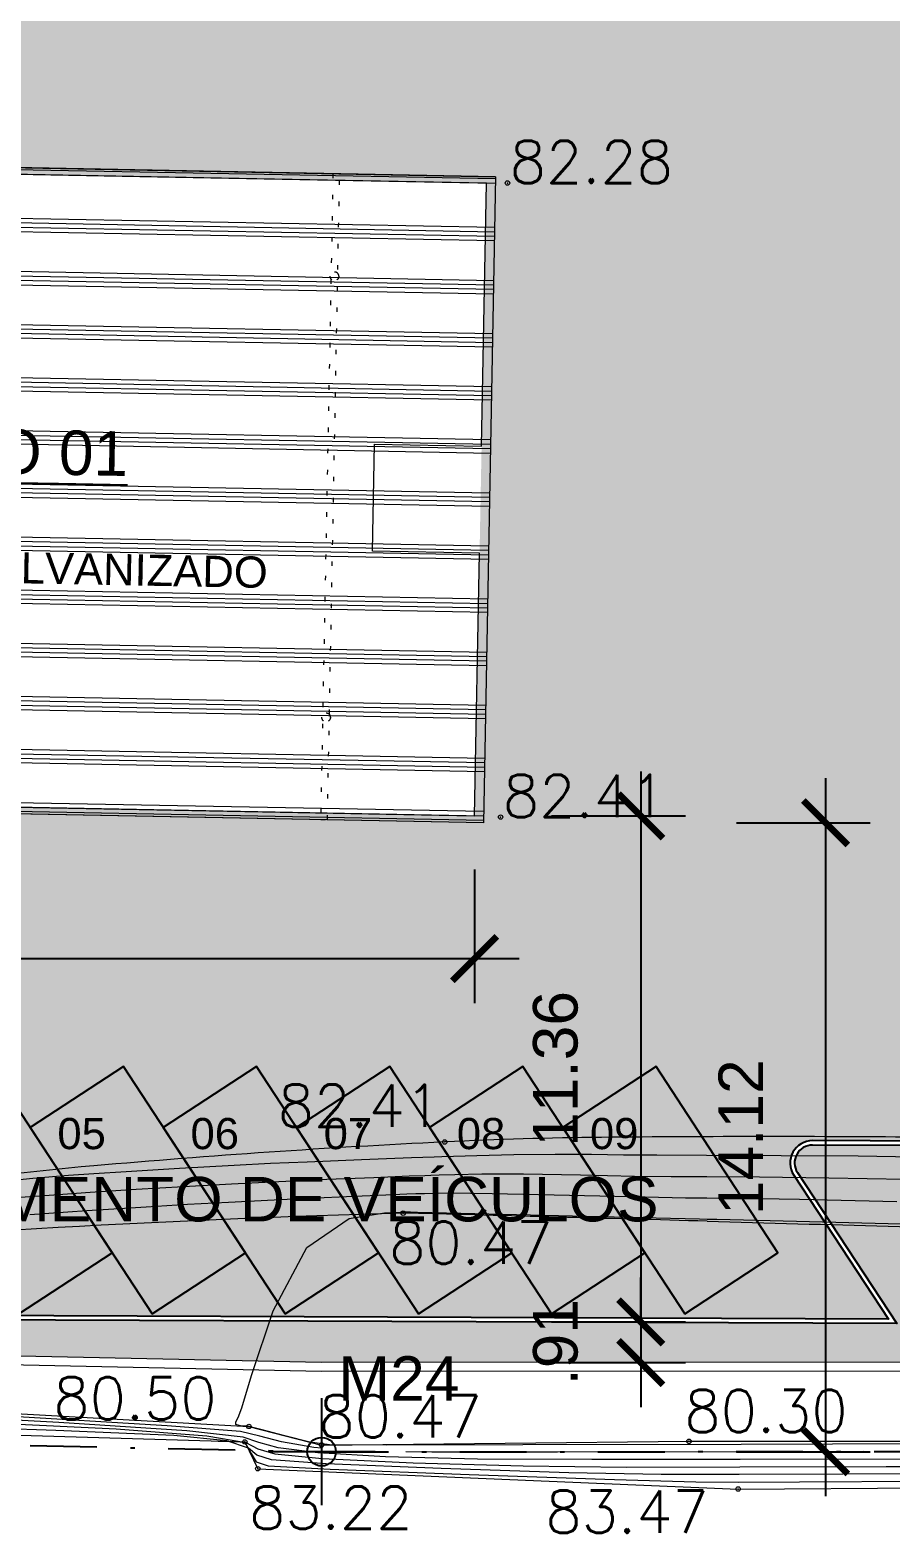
# Model space of a CAD drawing. Header units: inches. Extents: x 1286 to 7442, y -84 to 3420.
# Drawn here: x 1881.69 to 1901, y 40.71 to 74.44 of the extents above; entities that cross this region are included whole.
import ezdxf

# ---------------------------------------------------------------- set-up
doc = ezdxf.new("R2010")
doc.units = ezdxf.units.IN
doc.header["$LTSCALE"] = 3
doc.header["$MEASUREMENT"] = 0
for name, pattern in [('DASHDOT', [1, 0.5, -0.25, 0, -0.25]), ('DASHED', [0.75, 0.5, -0.25]), ('DOT', [0.25, 0, -0.25])]:
    doc.linetypes.add(name, pattern=pattern)
for name, color, linetype in [('ARQ_COTAS', 133, 'Continuous'), ('ARQ_HATCH', 8, 'Continuous'), ('ARQ_INDICAÇÃO', 133, 'Continuous'), ('ARQ_LIMITE', 6, 'DASHDOT'), ('ARQ_PONTO', 133, 'Continuous'), ('ARQ_RUA', 250, 'Continuous'), ('ARQ_TEXTO', 133, 'Continuous')]:
    doc.layers.add(name, color=color, linetype=linetype)
for name, color, linetype, lineweight in [('ARQ_PISO', 250, 'Continuous', 5), ('ARQ_PROJEÇÃO', 8, 'DASHED', 5), ('ARQ_TOPOGRAFIA', 8, 'Continuous', 5), ('ARQ_VISTA', 2, 'Continuous', 5)]:
    doc.layers.add(name, color=color, linetype=linetype, lineweight=lineweight)
doc.styles.add('1-500', font='arial.ttf', dxfattribs={"height": 1})
doc.styles.add('ROMAN', font='romans__.ttf', dxfattribs={"height": 0.75})
doc.dimstyles.new('1 - 500', dxfattribs={"dimscale": 2, "dimtxt": 1, "dimasz": 0.5, "dimexe": 0.5, "dimexo": 0.5, "dimgap": 0.7, "dimtad": 1, "dimzin": 4, "dimdsep": 46, "dimtxsty": '1-500', "dimblk": 'ARCHTICK', "dimcen": 0.1, "dimdle": 0.5, "dimclrd": 256, "dimclre": 256, "dimclrt": 256, "dimazin": 0, "dimtfac": 1, "dimtix": 1, "dimtofl": 0, "dimtmove": 2, "dimatfit": 3, "dimldrblk": 'OPEN90', "dimfxl": 1, "dimfxlon": 1, "dimtolj": 1, "dimtzin": 0, "dimlwd": -1, "dimlwe": -1, "dimarcsym": 0})

# ---------------------------------------------------------------- blocks, each defined once
blk = doc.blocks.new('_ArchTick')
at = {"color": 0, "linetype": 'ByBlock', "const_width": 0.15}
blk.add_lwpolyline([(-0.5, -0.5), (0.5, 0.5)], dxfattribs=at)
blk = doc.blocks.new('*D53')
at = {"layer": 'ARQ_COTAS', "transparency": 16777216}
for p, q in [((1895.387150754017, 57.80027659140784), (1895.387150754017, 44.44382500898286)), ((1893.387150754017, 56.80027659140784), (1896.387150754017, 56.80027659140784)), ((1893.387150754017, 45.44382500898286), (1896.387150754017, 45.44382500898286))]:
    blk.add_line(p, q, dxfattribs=at)
at = {"layer": 'Defpoints', "color": 0, "transparency": 16777216}
for p in [(1891.658537821257, 56.80027659140784), (1891.658537821257, 45.44382500898286), (1895.387150754017, 45.44382500898286)]:
    blk.add_point(p, dxfattribs=at)
at = {"layer": 'ARQ_COTAS', "transparency": 16777216}
for p, rotation in [((1895.387150754017, 56.80027659140784), 90), ((1895.387150754017, 45.44382500898286), 270)]:
    blk.add_blockref('_ArchTick', p, dxfattribs=dict(at, rotation=rotation))
at = {"layer": 'ARQ_COTAS', "transparency": 16777216, "insert": (1893.476236702175, 51.12205080019481), "char_height": 1, "attachment_point": 5, "rotation": 90, "style": '1-500'}
blk.add_mtext('\\A1;11.36', dxfattribs=at)
blk = doc.blocks.new('_Open90')
at = {"color": 0, "linetype": 'ByBlock', "lineweight": -2}
for p, q in [((-0.5, 0.5), (0, 0)), ((0, 0), (-1, 0)), ((0, 0), (-0.5, -0.5))]:
    blk.add_line(p, q, dxfattribs=at)
blk = doc.blocks.new('*D54')
at = {"layer": 'ARQ_COTAS', "transparency": 16777216}
for p, q in [((1895.387150754019, 45.44382500898286), (1895.387150754019, 46.44382500898286)), ((1893.387150754019, 45.44382500898286), (1896.387150754019, 45.44382500898286)), ((1893.387150754019, 44.5311652947438), (1896.387150754019, 44.5311652947438)), ((1895.387150754019, 44.5311652947438), (1895.387150754019, 43.5311652947438))]:
    blk.add_line(p, q, dxfattribs=at)
at = {"layer": 'Defpoints', "color": 0, "transparency": 16777216}
for p in [(1891.658537821257, 45.44382500898286), (1891.65869592432, 44.5311652947438), (1895.387150754019, 44.5311652947438)]:
    blk.add_point(p, dxfattribs=at)
at = {"layer": 'ARQ_COTAS', "transparency": 16777216}
for p, rotation in [((1895.387150754019, 45.44382500898286), 270), ((1895.387150754019, 44.5311652947438), 90)]:
    blk.add_blockref('_ArchTick', p, dxfattribs=dict(at, rotation=rotation))
at = {"layer": 'ARQ_COTAS', "transparency": 16777216, "insert": (1893.476577766297, 44.98749515186279), "char_height": 1, "attachment_point": 5, "rotation": 90, "style": '1-500'}
blk.add_mtext('\\A1;.91', dxfattribs=at)
blk = doc.blocks.new('*D58')
at = {"layer": 'ARQ_COTAS', "transparency": 16777216}
for p, q in [((1864.713386937372, 55.59874602170885), (1864.713386937372, 52.59874602170885)), ((1891.658537821256, 55.59874602170885), (1891.658537821256, 52.59874602170885)), ((1863.713386937372, 53.59874602170885), (1892.658537821256, 53.59874602170885))]:
    blk.add_line(p, q, dxfattribs=at)
at = {"layer": 'Defpoints', "color": 0, "transparency": 16777216}
for p in [(1864.713386937372, 57.31149459255134), (1891.658537821256, 56.80027659140782), (1891.658537821256, 53.59874602170885)]:
    blk.add_point(p, dxfattribs=at)
at = {"layer": 'ARQ_COTAS', "transparency": 16777216, "rotation": 180}
blk.add_blockref('_ArchTick', (1864.713386937372, 53.59874602170885), dxfattribs=at)
at = {"layer": 'ARQ_COTAS', "transparency": 16777216}
blk.add_blockref('_ArchTick', (1891.658537821256, 53.59874602170885), dxfattribs=at)
at = {"layer": 'ARQ_COTAS', "transparency": 16777216, "insert": (1878.185962379314, 55.50931900943054), "char_height": 1, "attachment_point": 5, "style": '1-500'}
blk.add_mtext('\\A1;26.95', dxfattribs=at)
blk = doc.blocks.new('*D84')
at = {"layer": 'ARQ_COTAS', "transparency": 16777216}
for p, q in [((1899.532705176783, 57.64650975531086), (1899.532705176783, 41.53119983846769)), ((1897.532705176783, 56.64650975531086), (1900.532705176783, 56.64650975531086)), ((1897.532705176783, 42.53119983846769), (1900.532705176783, 42.53119983846769))]:
    blk.add_line(p, q, dxfattribs=at)
at = {"layer": 'Defpoints', "color": 0, "transparency": 16777216}
for p in [(1891.855656466029, 56.64650975531086), (1891.858101707886, 42.53119983846769), (1899.532705176783, 42.53119983846769)]:
    blk.add_point(p, dxfattribs=at)
at = {"layer": 'ARQ_COTAS', "transparency": 16777216}
for p, rotation in [((1899.532705176783, 56.64650975531086), 90), ((1899.532705176783, 42.53119983846769), 270)]:
    blk.add_blockref('_ArchTick', p, dxfattribs=dict(at, rotation=rotation))
at = {"layer": 'ARQ_COTAS', "transparency": 16777216, "insert": (1897.630658792062, 49.58885479688873), "char_height": 1, "attachment_point": 5, "rotation": 90, "style": '1-500'}
blk.add_mtext('\\A1;14.12', dxfattribs=at)

msp = doc.modelspace()

# ---------------------------------------------------------------- hatches: boundary and pattern name
at = {"layer": 'ARQ_HATCH'}
h = msp.add_hatch(dxfattribs=at)
h.set_pattern_fill('HONEY', color=8, scale=2, angle=315)
h.set_pattern_definition([(315, (0, 0), (0.4182581518689039, -0.1120719340210068), [0.25, -0.5]), (75.00000000000006, (0, 0), (-0.1120719340210065, 0.4182581518689039), [0.25, -0.5]), (14.99999999999995, (0, 0), (0.3061862178478974, 0.3061862178478972), [-0.5, 0.25])])
edge = h.paths.add_edge_path()
edge.add_line((2027.264263873145, 74.93027181012508), (2031.410676407761, 91.98383655521494))
edge.add_arc((2033.256888400558, 91.53494761833191), 1.900000000000196, 110.58273320129791, 166.3342500322517, ccw=False)
edge.add_line((2032.588925276076, 93.31366211603343), (2037.86227917266, 95.29397202513368))
edge.add_line((2037.86227917266, 95.29397202513368), (2043.072160634863, 105.9206885720141))
edge.add_arc((2044.77816516696, 105.0842983900613), 1.900000000000084, 116.9290907431349, 153.8830154237829, ccw=False)
edge.add_line((2043.917679025893, 106.7782770206919), (2053.022069696935, 111.4030118630496))
edge.add_line((2053.022069696935, 111.4030118630496), (2056.359390164587, 118.1862080381203))
edge.add_line((2056.359390164587, 118.1862080381203), (2053.503901311252, 119.7546874097703))
edge.add_line((2053.503901311252, 119.7546874097703), (2054.319026549484, 121.2517000310854))
edge.add_line((2054.319026549484, 121.2517000310854), (2043.547395978262, 126.33061456353))
edge.add_line((2043.547395978262, 126.33061456353), (2037.444955897168, 128.0662651690322))
edge.add_arc((2037.964737353313, 129.8937845910488), 1.900000000000024, 180.4111184818863, 254.12323478683828, ccw=False)
edge.add_line((2036.064786264756, 129.8801515028979), (2035.938087219433, 147.5373386653158))
edge.add_line((2035.938087219433, 147.5373386653158), (2028.886049742801, 160.0683086363287))
edge.add_line((2028.886049742801, 160.0683086363287), (2019.551983432844, 156.9053925044673))
edge.add_line((2019.551983432844, 156.9053925044673), (2019.224547345852, 96.38867509817993))
edge.add_arc((2015.224605895302, 96.41031746797296), 3.999999999999855, 270.00000000175544, 359.68999437549314, ccw=False)
edge.add_line((2015.224605895424, 92.41031746797293), (1829.908059321895, 92.41031746228455))
edge.add_line((1829.908059321895, 92.41031746228455), (1821.139023796369, 51.94682778435836))
edge.add_line((1821.139023796369, 51.94682778435836), (1820.715427310113, 49.99220096145027))
edge.add_line((1820.715427310113, 49.99220096145027), (1819.882381543604, 46.14822762181966))
edge.add_line((1819.882381543604, 46.14822762181966), (1820.586895520249, 45.27151838692734))
edge.add_line((1820.586895520249, 45.27151838692734), (1825.661573923055, 45.25360175867486))
edge.add_line((1825.661573923055, 45.25360175867486), (1825.661079643, 45.11360263122397))
edge.add_line((1825.661079643, 45.11360263122397), (1837.917567904201, 45.07032994939748))
edge.add_line((1837.917567904201, 45.07032994939748), (1837.918238712847, 45.2603287652306))
edge.add_line((1837.918238712847, 45.2603287652306), (1843.088203466844, 45.24207571957579))
edge.add_line((1843.088203466844, 45.24207571957579), (1847.116079432678, 49.56277483984577))
edge.add_arc((1847.481808680162, 49.22183185702399), 0.5000000000000102, 89.76917005364379, 137.0088045831847, ccw=False)
edge.add_line((1847.483823046, 49.72182779933785), (1868.081214267397, 49.63884576341572))
edge.add_arc((1868.079199901558, 49.13884982110188), 0.5000000000000427, 33.18397013226132, 89.76917005364379, ccw=False)
edge.add_line((1868.497658638882, 49.4125143696976), (1870.97321147254, 45.62716212635685))
edge.add_line((1870.97321147254, 45.62716212635685), (1900.946390571415, 45.50640725026851))
edge.add_line((1900.946390571415, 45.50640725026851), (1898.819867647587, 48.7384985865132))
edge.add_arc((1899.23756746294, 49.01332009996092), 0.4999999999999962, 89.76917005364379, 213.3425265700413, ccw=False)
edge.add_line((1899.239581828779, 49.51331604227477), (1901.823614057921, 49.50290558529223))
edge.add_arc((1901.821599692082, 49.00290964297859), 0.4999999999998438, 34.945122172554875, 89.76917005364368, ccw=False)
edge.add_line((1902.23145021172, 49.28930543825498), (1904.885958721593, 45.49053565846148))
edge.add_line((1904.885958721593, 45.49053565846148), (1942.564058627547, 45.33873947193155))
edge.add_line((1942.564058627547, 45.33873947193155), (1940.437535703718, 48.57083080817624))
edge.add_arc((1940.855235519072, 48.84565232162396), 0.4999999999999962, 89.76917005364379, 213.3425265700413, ccw=False)
edge.add_line((1940.857249884911, 49.3456482639378), (1943.257650033538, 49.33597761733893))
edge.add_arc((1943.255635667699, 48.8359816750252), 0.4999999999999291, 34.94512216524589, 89.76917005364379, ccw=False)
edge.add_line((1943.665486187374, 49.12237747024937), (1946.319994696487, 45.32360769051108))
edge.add_line((1946.319994696487, 45.32360769051108), (1986.561594563938, 45.161483766667))
edge.add_line((1986.561594563938, 45.161483766667), (1983.054542666225, 48.30180528033523))
edge.add_arc((1983.388083589192, 48.67429749865212), 0.4999999999999505, 89.76917005364379, 228.1577621708837, ccw=False)
edge.add_line((1983.390097955031, 49.17429344096593), (1987.305575118959, 49.158518906066))
edge.add_arc((1987.30356075312, 48.65852296375247), 0.4999999999997231, 48.46062740960389, 89.76917005364368, ccw=False)
edge.add_line((1987.635128033179, 49.03277306568157), (1990.328791761928, 46.64631878996843))
edge.add_line((1990.328791761928, 46.64631878996843), (2013.483794201778, 46.55301459553719))
edge.add_line((2013.483794201778, 46.55301459553719), (2013.545179060348, 51.58180582048205))
edge.add_line((2013.545179060348, 51.58180582048205), (2012.450108901382, 52.7951534511168))
edge.add_arc((2013.860599214518, 54.06814876789851), 1.899999999999849, 164.556019916617, 222.0668745643654, ccw=False)
edge.add_line((2012.029205782365, 54.57411131262442), (2016.29813887952, 70.02603778015782))
edge.add_arc((2018.129532311673, 69.52007523543185), 1.900000000000261, 110.32742488438049, 164.556019916619, ccw=False)
edge.add_line((2017.469501692134, 71.30174848866083), (2027.264263873145, 74.93027181012508))
h.paths.add_polyline_path([(1891.92789943967, 70.99772158402979), (1891.815981584132, 65.09878317160232), (1891.770455676794, 62.69921500383526), (1891.658537821256, 56.80027659140782), (1864.713386937372, 57.31149459255134), (1864.982748555785, 71.50893958517332)], flags=16)
at = {"layer": 'ARQ_HATCH', "transparency": 33554534}
h = msp.add_hatch(color=124, dxfattribs=at)
h.dxf.hatch_style = 1
h.paths.add_polyline_path([(1868.08081139423, 49.53884657495291), (1847.483420172832, 49.62182861087508, 0.2090913768018032), (1847.189225282175, 49.49458624328143), (1843.224468133435, 45.24159462438485), (1856.89280388899, 45.19333728251831), (1888.226184636285, 44.53057066945212), (2013.471578799441, 44.55226734363185), (2013.471578799441, 45.55230025796133), (2013.482573583643, 46.45301870221703), (1990.29069348999, 46.54647149692543), (1987.568814577167, 48.95792304529568, 0.1822200902164816), (1987.305172245791, 49.05851971760322), (1983.389695081863, 49.07429425250316, 0.6897803296616837), (1983.121250850819, 48.37630372399862), (1986.824362486987, 45.06042432507651), (1946.26773054037, 45.22381743893738), (1943.583516083439, 49.06509831120456, 0.2438848900125911), (1943.25724716037, 49.23597842887623), (1940.856847011743, 49.24564907547504, 0.5983297696780409), (1940.521075666789, 48.62579511086578), (1942.750049376945, 45.23798934748289), (1904.833694565485, 45.39074540688775), (1902.149480107793, 49.2320262791997, 0.2438848899787887), (1901.823211184753, 49.40290639682949), (1899.239178955612, 49.413316853812, 0.5983297696780524), (1898.903407610658, 48.79346288920274), (1901.132381320813, 45.40565712581985), (1870.918981242699, 45.52737979563093), (1868.413966891417, 49.35778145997844, 0.2520418845855966)])

# ---------------------------------------------------------------- linework, layer by layer
at = {"layer": 'ARQ_INDICAÇÃO'}
for points in [[(1881.43731384858, 45.62613454168812), (1883.529607535195, 46.99445728466622), (1880.792962049239, 51.17904465789632), (1878.700668362623, 49.81072191491823)], [(1884.424466197212, 45.62613454168812), (1886.516759883827, 46.99445728466622), (1883.780114397871, 51.17904465789632), (1881.687820711255, 49.81072191491823)], [(1887.411618545844, 45.62613454168812), (1889.503912232459, 46.99445728466622), (1886.767266746503, 51.17904465789632), (1884.674973059887, 49.81072191491823)], [(1890.398770894476, 45.62613454168812), (1892.491064581091, 46.99445728466622), (1889.754419095135, 51.17904465789632), (1887.662125408519, 49.81072191491823)], [(1893.385923243108, 45.62613454168812), (1895.478216929723, 46.99445728466622), (1892.741571443767, 51.17904465789632), (1890.649277757151, 49.81072191491823)], [(1896.37307559174, 45.62613454168812), (1898.465369278355, 46.99445728466622), (1895.728723792399, 51.17904465789632), (1893.636430105783, 49.81072191491823)]]:
    msp.add_lwpolyline(points, close=True, dxfattribs=at)
at = {"layer": 'ARQ_LIMITE'}
msp.add_lwpolyline([(2056.768954649237, 121.3596924900808), (2043.891094071925, 127.382089434544), (2037.172015684238, 129.104434743876), (2037.06754120901, 147.9771660718866), (2018.122519126209, 181.6411254036971), (2010.089927579847, 199.6688570178844), (2002.34067173921, 209.8162104379185), (1990.860758651299, 216.9020706679471), (1967.983358651304, 225.2690706684978), (1944.921458651301, 233.5713706690616), (1920.735258651275, 240.1220706686177), (1908.659158651299, 241.552670669163), (1862.414958651283, 243.0698706678845), (1819.12765865085, 43.32667067123428), (1856.89280388899, 43.1933372825183), (1888.226184636285, 42.53057066945211), (2013.661578799441, 42.55230025796072), (2013.771958651301, 51.7820706687667), (2018.174458651298, 69.44527066906767), (2029.091858651274, 73.43887066876368), (2033.344658651291, 91.35427066905277), (2039.201958651294, 93.5538706689872), (2044.830058651296, 104.9203706685253), (2054.540958651272, 109.975170668567)], dxfattribs=at)
at = {"layer": 'ARQ_PISO'}
msp.add_lwpolyline([(1889.416413416365, 65.14430907893978), (1891.815981584132, 65.09878317160232), (1891.92789943967, 70.99772158402979), (1864.982748555785, 71.50893958517332), (1864.713386937372, 57.31149459255134), (1891.658537821256, 56.80027659140782), (1891.770455676794, 62.69921500383526), (1889.370887509027, 62.74474091117272)], close=True, dxfattribs=at)
at = {"layer": 'ARQ_PONTO'}
for points in [[(1888.226184636244, 43.7305706694521), (1888.226184636244, 41.33057066945212)], [(1889.426184636244, 42.53057066945211), (1887.026184636244, 42.53057066945211)]]:
    msp.add_lwpolyline(points, dxfattribs=at)
msp.add_circle((1888.226184636244, 42.53057066945211), 0.32, dxfattribs=at)
at = {"layer": 'ARQ_PROJEÇÃO', "color": 4, "linetype": 'DOT', "ltscale": 0.5}
msp.add_lwpolyline([(1888.206313210882, 56.71574707271986), (1888.356286221368, 56.71290170351131), (1888.631338578198, 71.21029271710415), (1888.481365567713, 71.21313808631271)], close=True, dxfattribs=at)
for points in [[(1888.412741071433, 68.91402615373732, -1), (1888.612705085414, 68.91023232812586, -1)], [(1888.424910717647, 59.01201363608664, -1), (1888.224946703666, 59.0158074616981, -1)]]:
    msp.add_lwpolyline(points, format="xyb", close=True, dxfattribs=at)
for centre in [(1888.512723078424, 68.91212924093156), (1888.324928710656, 59.01391054889234)]:
    msp.add_circle(centre, 0.1, dxfattribs=at)
at = {"layer": 'ARQ_RUA'}
for points in [[(1986.561594563938, 45.161483766667), (1946.319994696487, 45.32360769051107), (1943.665486187374, 49.12237747024936, 0.2438848900125853), (1943.257650033538, 49.33597761733893), (1940.857249884911, 49.3456482639378, 0.5983297696780581), (1940.437535703718, 48.57083080817626), (1942.564058627547, 45.33873947193155), (1904.885958721593, 45.49053565846148), (1902.23145021172, 49.28930543825494, 0.2438848899787941), (1901.823614057921, 49.50290558529223), (1899.239581828779, 49.51331604227476, 0.598329769678059), (1898.819867647587, 48.73849858651322), (1900.946390571415, 45.5064072502685), (1870.97321147254, 45.62716212635685), (1868.497658638882, 49.41251436969748, 0.2520418845856005), (1868.081214267398, 49.63884576341572), (1847.483823046, 49.72182779933785, 0.2090913768018261), (1847.116079432678, 49.56277483984576), (1843.088203466844, 45.24207571957573)], [(1986.824362486987, 45.06042432507651), (1946.26773054037, 45.22381743893738), (1943.583516083439, 49.06509831120452, 0.2438848900126033), (1943.25724716037, 49.23597842887623), (1940.856847011743, 49.24564907547504, 0.5983297696780431), (1940.521075666789, 48.62579511086578), (1942.750049376945, 45.23798934748289), (1904.833694565485, 45.39074540688775), (1902.149480107793, 49.23202627919964, 0.2438848899787993), (1901.823211184753, 49.40290639682949), (1899.239178955612, 49.413316853812, 0.5983297696780431), (1898.903407610658, 48.79346288920274), (1901.132381320813, 45.40565712581985), (1870.918981242699, 45.52737979563093), (1868.413966891417, 49.35778145997836, 0.2520418845856026), (1868.08081139423, 49.53884657495291), (1847.483420172833, 49.62182861087508, 0.2090913768018806), (1847.189225282175, 49.49458624328143), (1843.224468133435, 45.24159462438492)]]:
    msp.add_lwpolyline(points, format="xyb", dxfattribs=at)
at = {"layer": 'ARQ_TOPOGRAFIA', "ltscale": 0.4000000059604645}
for p, q in [((1892.395858651278, 71.00377066841202), (1892.395858651278, 71.00377066841202)), ((1892.242458651297, 56.77427066897825), (1892.242458651297, 56.77427066897825)), ((1890.989058651281, 49.48237066937462), (1890.989058651281, 49.48237066937462)), ((1886.265134382691, 48.95367804949955), (1885.040388191923, 48.8840312346615)), ((1887.082700689341, 48.99687986297385), (1886.265134382691, 48.95367804949955)), ((1887.903099370818, 49.03216389974431), (1887.082700689341, 48.99687986297385)), ((1889.123174964614, 49.07986407762245), (1887.903099370818, 49.03216389974431)), ((1890.245513208258, 49.1227167866923), (1889.123174964614, 49.07986407762245)), ((1890.750479435595, 49.14169586112575), (1890.245513208258, 49.1227167866923)), ((1890.923816166109, 49.14832240750865), (1890.750479435595, 49.14169586112575)), ((1891.18870365604, 49.15837664192394), (1890.923816166109, 49.14832240750865)), ((1891.712695922954, 49.17412800563351), (1891.18870365604, 49.15837664192394)), ((1892.538243520383, 49.19257337262706), (1891.712695922954, 49.17412800563351)), ((1893.463009384915, 49.20313015987949), (1892.538243520383, 49.19257337262706)), ((1894.279051593174, 49.19796478411035), (1893.463009384915, 49.20313015987949)), ((1895.000796399621, 49.18781912362055), (1894.279051593174, 49.19796478411035)), ((1895.750559887896, 49.18405436945931), (1895.000796399621, 49.18781912362055)), ((1896.859849280871, 49.18193349649982), (1895.750559887896, 49.18405436945931)), ((1898.534394248785, 49.1742903817244), (1896.859849280871, 49.18193349649982)), ((1900.267623111537, 49.16034073045329), (1898.534394248785, 49.1742903817244)), ((1901.52033944229, 49.14177903009431), (1900.267623111537, 49.16034073045329)), ((1881.745773316932, 48.65957277862207), (1880.762305149972, 48.56594261748568)), ((1882.548058361386, 48.72749530186729), (1881.745773316932, 48.65957277862207)), ((1883.114511203999, 48.76970686053709), (1882.548058361386, 48.72749530186729)), ((1883.840037771926, 48.81423647736982), (1883.114511203999, 48.76970686053709)), ((1885.040388191923, 48.8840312346615), (1883.840037771926, 48.81423647736982)), ((1886.201830317139, 48.54298115556912), (1887.269006853097, 48.59675625560657)), ((1887.269006853097, 48.59675625560657), (1888.3440603995, 48.64554235746936)), ((1888.3440603995, 48.64554235746936), (1889.395853885642, 48.68864696321861)), ((1889.395853885642, 48.68864696321861), (1890.191086429684, 48.71909486165122)), ((1890.191086429684, 48.71909486165122), (1890.546058768832, 48.73191145283953)), ((1890.546058768832, 48.73191145283953), (1890.677641927894, 48.7364072728701)), ((1890.677641927894, 48.7364072728701), (1890.862577530137, 48.74319472199158)), ((1890.862577530137, 48.74319472199158), (1891.21651930454, 48.75380847079531)), ((1891.21651930454, 48.75380847079531), (1891.817994969566, 48.76511164603607)), ((1891.817994969566, 48.76511164603607), (1892.758116095811, 48.76435890456514)), ((1892.758116095811, 48.76435890456514), (1894.032795699739, 48.74290250090734)), ((1894.032795699739, 48.74290250090734), (1895.244568729122, 48.71809352969603)), ((1895.244568729122, 48.71809352969603), (1896.068781147846, 48.70769768988566)), ((1896.068781147846, 48.70769768988566), (1896.865401052597, 48.70514021476583)), ((1896.865401052597, 48.70514021476583), (1898.054094226962, 48.69862665457503)), ((1898.054094226962, 48.69862665457503), (1899.608695069492, 48.67982428742425)), ((1899.608695069492, 48.67982428742425), (1901.327104989778, 48.64587095415072)), ((1881.357315202786, 48.23269244691209), (1882.115858123248, 48.29214767215625)), ((1882.115858123248, 48.29214767215625), (1883.035651303351, 48.35540506092683)), ((1883.035651303351, 48.35540506092683), (1884.064281028772, 48.42053016124145)), ((1884.064281028772, 48.42053016124145), (1885.129475444603, 48.48378624243514)), ((1885.129475444603, 48.48378624243514), (1886.201830317139, 48.54298115556912)), ((1887.455313016853, 48.19663264637665), (1888.785021428153, 48.25892081146912)), ((1888.785021428153, 48.25892081146912), (1889.668532806671, 48.29742984881477)), ((1889.668532806671, 48.29742984881477), (1890.136659651169, 48.31547293847279)), ((1890.136659651169, 48.31547293847279), (1890.341638102098, 48.32212704082803)), ((1890.341638102098, 48.32212704082803), (1890.431467689737, 48.32449213636891)), ((1890.431467689737, 48.32449213636891), (1890.536451404263, 48.32801280019657)), ((1890.536451404263, 48.32801280019657), (1890.720342686156, 48.33348893595711)), ((1890.720342686156, 48.33348893595711), (1891.097746418749, 48.33764991758243)), ((1891.097746418749, 48.33764991758243), (1892.053222806706, 48.32558764925079)), ((1892.053222806706, 48.32558764925079), (1893.786539806246, 48.28784021770434)), ((1893.786539806246, 48.28784021770434), (1895.488341058594, 48.24836793763415)), ((1895.488341058594, 48.24836793763415), (1896.387002407824, 48.231341010312)), ((1881.683657885111, 47.85680004058258), (1882.956791402674, 47.94110326131658)), ((1882.956791402674, 47.94110326131658), (1884.288524285588, 48.02682384138779)), ((1884.288524285588, 48.02682384138779), (1885.218562697282, 48.08354124834613)), ((1885.218562697282, 48.08354124834613), (1886.138526251587, 48.13228426163868)), ((1886.138526251587, 48.13228426163868), (1887.455313016853, 48.19663264637665)), ((1889.635494916631, 47.89191815292315), (1889.99240078517, 47.90866509487704)), ((1889.99240078517, 47.90866509487704), (1890.082232872595, 47.91185101343171)), ((1890.082232872595, 47.91185101343171), (1890.137217435364, 47.91234263067917)), ((1890.137217435364, 47.91234263067917), (1890.185293451552, 47.91257700359301)), ((1890.185293451552, 47.91257700359301), (1890.210325278389, 47.91283087840156)), ((1890.210325278389, 47.91283087840156), (1890.224166067772, 47.91316940111891)), ((1890.224166067772, 47.91316940111891), (1890.377497867961, 47.91018819285409)), ((1890.377497867961, 47.91018819285409), (1891.34832951763, 47.88681639766173)), ((1896.387002407824, 48.231341010312), (1896.870952824294, 48.22834693303184)), ((1896.870952824294, 48.22834693303184), (1897.573794205109, 48.22296292556302)), ((1897.573794205109, 48.22296292556302), (1898.949767027505, 48.1993078443952)), ((1898.949767027505, 48.1993078443952), (1901.133870537295, 48.14996288193242)), ((1887.898026882165, 47.11739727517442), (1888.84206185969, 47.7675801295586)), ((1888.84206185969, 47.7675801295586), (1889.635494916631, 47.89191815292315)), ((1890.056458651281, 47.8857706695594), (1890.056458651281, 47.8857706695594)), ((1891.34832951763, 47.88681639766173), (1893.540283912811, 47.83277793450133)), ((1893.540283912811, 47.83277793450133), (1895.732113388123, 47.77864234557227)), ((1895.732113388123, 47.77864234557227), (1896.705223667774, 47.75498433260099)), ((1896.705223667774, 47.75498433260099), (1896.876504595963, 47.75155365129785)), ((1896.876504595963, 47.75155365129785), (1897.093494183257, 47.747299196551)), ((1897.093494183257, 47.747299196551), (1898.290838985431, 47.71879139950351)), ((1898.290838985431, 47.71879139950351), (1900.940636084782, 47.65405480598883)), ((1900.940636084782, 47.65405480598883), (1903.577676124103, 47.58930891414956)), ((1887.140286909755, 45.69165631791429), (1887.898026882165, 47.11739727517442)), ((1886.65424682423, 44.23902959039287), (1887.140286909755, 45.69165631791429)), ((1886.433178281575, 43.51410700416044), (1886.65424682423, 44.23902959039287)), ((1886.353312077979, 43.29676315409915), (1886.433178281575, 43.51410700416044)), ((1882.333720284241, 43.1902051385291), (1878.78974029834, 43.37325506692604)), ((1880.527742615715, 43.19069874321894), (1883.620565842419, 43.04333238152639)), ((1884.7588452612, 43.11374571209625), (1881.046874726093, 43.33707789553181)), ((1885.206177788572, 43.00119055284039), (1882.333720284241, 43.1902051385291)), ((1886.299007642625, 43.19950001535789), (1886.353312077979, 43.29676315409915)), ((1886.304179796269, 43.1400443766065), (1886.299007642625, 43.19950001535789)), ((1882.265744933062, 43.00814242323712), (1877.929656650627, 43.14807015506403)), ((1884.907411400538, 42.89645962266103), (1882.265744933062, 43.00814242323712)), ((1883.620565842419, 43.04333238152639), (1885.653510315973, 42.88863539358453)), ((1886.404066466861, 42.98096670245604), (1884.7588452612, 43.11374571209625)), ((1886.100842843345, 42.77608023246602), (1884.907411400538, 42.89645962266103)), ((1886.463966479048, 42.85760013421849), (1885.206177788572, 43.00119055284039)), ((1885.653510315973, 42.88863539358453), (1886.523866491265, 42.73423356225566)), ((1886.409464983666, 43.11119870504216), (1886.304179796269, 43.1400443766065)), ((1886.842969982874, 42.88256176037566), (1886.404066466861, 42.98096670245604)), ((1886.532830754488, 43.10084338521437), (1886.409464983666, 43.11119870504216)), ((1886.82090443523, 42.73873779585437), (1886.463966479048, 42.85760013421849)), ((1886.621831207205, 43.0886510874875), (1886.532830754488, 43.10084338521437)), ((1886.595958651294, 43.09817066823916), (1886.595958651294, 43.09817066823916)), ((1886.865035530489, 43.02638572675959), (1886.621831207205, 43.0886510874875)), ((1887.330097463349, 42.75082303618864), (1886.842969982874, 42.88256176037566)), ((1887.405114437501, 42.88550802541749), (1886.865035530489, 43.02638572675959)), ((1887.96012964896, 42.74417469126956), (1887.405114437501, 42.88550802541749)), ((1885.904938651267, 42.76905066927747), (1886.201391123079, 42.76022824866549)), ((1886.583766503481, 42.61086699215547), (1886.100842843345, 42.77608023246602)), ((1886.201391123079, 42.76022824866549), (1886.399749230786, 42.75430579332487)), ((1886.399749230786, 42.75430579332487), (1886.493757206237, 42.74067682808117)), ((1886.493757206237, 42.74067682808117), (1886.548175370717, 42.66352507321016)), ((1886.503058651277, 42.75067066809014), (1886.503058651277, 42.75067066809014)), ((1886.523866491265, 42.73423356225566), (1886.798838887586, 42.59491382947044)), ((1886.548175370717, 42.66352507321016), (1886.643666515698, 42.48750042205528)), ((1886.776773339941, 42.4510898630865), (1886.583766503481, 42.61086699215547)), ((1886.798838887586, 42.59491382947044), (1887.180063515018, 42.4814530595936)), ((1887.255080489169, 42.6161380469598), (1886.82090443523, 42.73873779585437)), ((1888.144702071488, 42.50234267709629), (1887.255080489169, 42.6161380469598)), ((1888.052415860224, 42.62325868418292), (1887.330097463349, 42.75082303618864)), ((1888.406335951051, 42.68166068976597), (1887.96012964896, 42.74417469126956)), ((1888.226170850878, 42.61014771310465), (1888.052415860224, 42.62325868418292)), ((1889.658209617821, 42.4169832303919), (1888.144702071488, 42.50234267709629)), ((1888.22615865128, 42.68057066796199), (1888.22615865128, 42.68057066796199)), ((1889.677369384492, 42.67501803336517), (1888.406335951051, 42.68166068976597)), ((1892.740511812055, 42.68327135069148), (1889.677369384492, 42.67501803336517)), ((1890.701113185572, 42.52103051764743), (1890.11902175895, 42.53089857136683)), ((1893.516173635075, 42.51787318697051), (1890.701113185572, 42.52103051764743)), ((1897.640247131047, 42.69555870478825), (1892.740511812055, 42.68327135069148)), ((1897.628759853473, 42.5266591053255), (1893.516173635075, 42.51787318697051)), ((1896.468558651297, 42.76427066920177), (1896.468558651297, 42.76427066920177)), ((1900.376731739136, 42.53267554787771), (1897.628759853473, 42.5266591053255)), ((1903.798316795659, 42.70861778629796), (1897.640247131047, 42.69555870478825)), ((1886.643666515698, 42.48750042205528), (1886.754707792297, 42.30726589856521)), ((1886.754707792297, 42.30726589856521), (1887.030029566686, 42.21208308299855)), ((1887.105046540866, 42.34676807036475), (1886.776773339941, 42.4510898630865)), ((1887.030029566686, 42.21208308299855), (1888.421560705192, 42.13959465956167)), ((1888.329274493957, 42.26051066478566), (1887.105046540866, 42.34676807036475)), ((1887.180063515018, 42.4814530595936), (1888.236988282693, 42.38142667000965)), ((1888.236988282693, 42.38142667000965), (1890.284146451206, 42.28464449977354)), ((1890.910083284591, 42.15230576915518), (1888.329274493957, 42.26051066478566)), ((1891.724856986682, 42.36704300192968), (1889.658209617821, 42.4169832303919)), ((1890.284146451206, 42.28464449977354), (1892.748600787763, 42.21305548621194)), ((1894.291835458036, 42.35247502324955), (1891.724856986682, 42.36704300192968)), ((1892.748600787763, 42.21305548621194), (1895.067497281027, 42.18707685952858)), ((1897.61727257587, 42.35775950213746), (1894.291835458036, 42.35247502324955)), ((1895.067497281027, 42.18707685952858), (1897.605785298267, 42.18885990081207)), ((1897.605785298267, 42.18885990081207), (1900.889252029639, 42.19689570775108)), ((1901.858940285008, 42.36746973207072), (1897.61727257587, 42.35775950213746)), ((1900.889252029639, 42.19689570775108), (1905.159232578113, 42.21330061217622)), ((1886.794658651273, 42.14867066813485), (1886.794658651273, 42.14867066813485)), ((1888.421560705192, 42.13959465956167), (1891.536020117976, 42.01996704039947)), ((1893.772344588873, 42.05906797049419), (1890.910083284591, 42.15230576915518)), ((1891.536020117976, 42.01996704039947), (1894.796088389983, 41.90508045477645)), ((1895.843159104046, 42.02167869767026), (1893.772344588873, 42.05906797049419)), ((1894.796088389983, 41.90508045477645), (1896.618820927037, 41.8562805339493)), ((1897.594298020693, 42.01996029948668), (1895.843159104046, 42.02167869767026)), ((1896.618820927037, 41.8562805339493), (1897.58281074309, 41.85106069629864)), ((1897.58281074309, 41.85106069629864), (1898.949875518989, 41.85574765352384)), ((1899.9195637743, 42.02632168156878), (1897.594298020693, 42.01996029948668)), ((1898.949875518989, 41.85574765352384), (1902.553193994117, 41.87585348298625)), ((1903.856213286101, 42.04457704944388), (1899.9195637743, 42.02632168156878)), ((1897.571658651275, 41.69327066873984), (1897.571658651275, 41.69327066873984))]:
    msp.add_line(p, q, dxfattribs=at)
at = {"layer": 'ARQ_TOPOGRAFIA', "linetype": 'Continuous', "ltscale": 0.4000000059604645}
for p, q in [((1873.613058651292, 43.81147066911534, 80.633), (1886.595958651294, 43.09817066823916, 80.496)), ((1871.550158651273, 43.20267066953556, 82.976), (1886.503058651277, 42.75067066809014, 83.001)), ((1886.595958651294, 43.09817066823916, 80.496), (1888.22615865128, 42.68057066796199, 80.467)), ((1886.503058651277, 42.75067066809014, 83.001), (1886.794658651273, 42.14867066813485, 83.219)), ((1888.22615865128, 42.68057066796199, 80.467), (1896.468558651297, 42.76427066920177, 80.296)), ((1896.468558651297, 42.76427066920177, 80.296), (1912.063258651284, 42.77607066964583, 80.347)), ((1886.794658651273, 42.14867066813485, 83.219), (1897.571658651275, 41.69327066873984, 83.468)), ((1897.571658651275, 41.69327066873984, 83.468), (1920.286258651282, 41.8255706693776, 83.524))]:
    msp.add_line(p, q, dxfattribs=at)
at = {"layer": 'ARQ_TOPOGRAFIA', "ltscale": 0.4000000059604645}
for centre in [(1892.395858651278, 71.00377066841202), (1892.242458651297, 56.77427066897825), (1890.989058651281, 49.48237066937462), (1890.056458651281, 47.8857706695594), (1886.595958651294, 43.09817066823916), (1886.503058651277, 42.75067066809014), (1888.22615865128, 42.68057066796199), (1896.468558651297, 42.76427066920177), (1886.794658651273, 42.14867066813485), (1897.571658651275, 41.69327066873984)]:
    msp.add_circle(centre, 0.05000000000000001, dxfattribs=at)
at = {"layer": 'ARQ_TOPOGRAFIA', "linetype": 'Continuous', "ltscale": 0.4000000059604645}
for centre, radius, start, end in [((1895.385446916193, -40.95281190048234), 90.54198184388952, 90.55550535629568, 92.78316837629171), ((1898.262336958761, -337.6709140860319), 387.2740304347205, 89.47843431739054, 90.55550535016923), ((1900.842038861688, -153.1967406072626), 202.9184648249493, 92.78316836950941, 95.01083138542923), ((1889.07897598703, -19.03643065299087), 68.24345446586513, 95.01083139017963, 98.85262281471914), ((1898.036479949088, -234.4160641867819), 282.4146007259016, 91.6191882582959, 94.76349805456236), ((1890.12614034611, 45.42070544701205), 2.466049896090228, 88.4748782413349, 91.61918803861252), ((1729.853102456778, -5974.296091352945), 6024.316077948085, 88.41126956388776, 88.47487846705532), ((2099.783619415294, 7363.413213068887), 7318.522378566252, 268.4112695468802, 268.4748784500516)]:
    msp.add_arc(centre, radius, start, end, dxfattribs=at)
at = {"layer": 'ARQ_TOPOGRAFIA', "ltscale": 0.4000000059604645}
for p in [(1892.395858651278, 71.00377066841202), (1892.242458651297, 56.77427066897825), (1890.989058651281, 49.48237066937462), (1890.056458651281, 47.8857706695594), (1886.595958651294, 43.09817066823916), (1886.503058651277, 42.75067066809014), (1888.22615865128, 42.68057066796199), (1896.468558651297, 42.76427066920177), (1886.794658651273, 42.14867066813485), (1897.571658651275, 41.69327066873984)]:
    msp.add_point(p, dxfattribs=at)
at = {"layer": 'ARQ_VISTA', "color": 8}
for p, q in [((1892.12786345365, 70.99392775841858), (1864.782784541804, 71.51273341078502)), ((1892.10905240166, 70.00243952243), (1864.763973489814, 70.52124517479643)), ((1892.103361663243, 69.70249350145986), (1864.758282751397, 70.2212991538263)), ((1892.086447524058, 68.8109872724624), (1864.741368612213, 69.32979292482878)), ((1892.080756785641, 68.5110412514922), (1864.735677873796, 69.02984690385864)), ((1892.063842646457, 67.61953502249474), (1864.718763734611, 68.13834067486118)), ((1892.058151908039, 67.3195890015246), (1864.713072996194, 67.83839465389099)), ((1892.041237768855, 66.42808277252709), (1864.69615885701, 66.94688842489353)), ((1892.035547030438, 66.12813675155695), (1864.690468118592, 66.64694240392339)), ((1892.012942152836, 64.93668450158935), (1864.667863240991, 65.4554901539558)), ((1892.018632891253, 65.2366305225595), (1864.673553979408, 65.75543617492593)), ((1891.996028013652, 64.04517827259235), (1864.650949101806, 64.56398392495873)), ((1891.990337275235, 63.74523225162216), (1864.645258363389, 64.2640379039886)), ((1891.967732397633, 62.5537800016541), (1864.622653485788, 63.07258565402049)), ((1891.97342313605, 62.85372602262424), (1864.628344224205, 63.37253167499068)), ((1891.950818258449, 61.66227377265659), (1864.605739346603, 62.18107942502303)), ((1891.945127520032, 61.36232775168645), (1864.600048608186, 61.88113340405289)), ((1891.928213380847, 60.47082152268899), (1864.583134469002, 60.98962717505543)), ((1891.92252264243, 60.17087550171885), (1864.577443730584, 60.68968115408524)), ((1891.905608503246, 59.2793692727214), (1864.5605295914, 59.79817492508778)), ((1891.899917764828, 58.9794232517512), (1864.554838852983, 59.49822890411764)), ((1891.883003625644, 58.08791702275374), (1864.537924713798, 58.60672267512018)), ((1891.877312887227, 57.7879710017836), (1864.532233975381, 58.30677665414999)), ((1891.860398748042, 56.89646477278609), (1864.515319836197, 57.41527042515253))]:
    msp.add_line(p, q, dxfattribs=at)
at = {"layer": 'ARQ_VISTA'}
for p, q in [((1892.129760366456, 71.09390976540834), (1864.78468145461, 71.61271541777478)), ((1892.130708822859, 71.14390076890368), (1864.785629911013, 71.66270642127006)), ((1892.105258576049, 69.80247550845002), (1864.760179664203, 70.32128116081645)), ((1892.107155488854, 69.90245751543978), (1864.762076577009, 70.42126316780622)), ((1892.084550611253, 68.71100526547218), (1864.739471699407, 69.22981091783856)), ((1892.082653698447, 68.61102325848242), (1864.737574786601, 69.12982891084886)), ((1892.060048820845, 67.41957100851482), (1864.714969909, 67.9383766608812)), ((1892.061945733651, 67.51955301550453), (1864.716866821805, 68.03835866787097)), ((1892.039340856049, 66.32810076553693), (1864.694261944204, 66.84690641790337)), ((1892.037443943244, 66.22811875854717), (1864.692365031398, 66.7469244109136)), ((1892.014839065642, 65.03666650857951), (1864.669760153796, 65.55547216094595)), ((1892.016735978448, 65.13664851556928), (1864.671657066602, 65.65545416793572)), ((1891.994131100846, 63.94519626560214), (1864.649052189001, 64.46400191796852)), ((1891.992234188041, 63.84521425861237), (1864.647155276195, 64.36401991097881)), ((1891.969629310439, 62.65376200864426), (1864.624550398593, 63.1725676610107)), ((1891.971526223245, 62.75374401563403), (1864.626447311399, 63.27254966800047)), ((1891.948921345643, 61.56229176566643), (1864.603842433798, 62.08109741803287)), ((1891.947024432837, 61.46230975867667), (1864.601945520992, 61.98111541104311)), ((1891.924419555236, 60.27085750870901), (1864.57934064339, 60.78966316107545)), ((1891.926316468041, 60.37083951569878), (1864.581237556196, 60.88964516806521)), ((1891.901814677634, 59.07940525874142), (1864.556735765789, 59.59821091110786)), ((1891.90371159044, 59.17938726573118), (1864.558632678594, 59.69819291809756)), ((1891.879209800033, 57.88795300877376), (1864.534130888187, 58.4067586611402)), ((1891.881106712838, 57.98793501576353), (1864.536027800993, 58.50674066812996)), ((1891.855656466028, 56.64650975531083), (1864.510577554183, 57.16531540767727)), ((1891.856604922431, 56.69650075880617), (1864.511526010585, 57.21530641117261)), ((1891.858501835237, 56.79648276579593), (1864.513422923391, 57.31528841816231))]:
    msp.add_line(p, q, dxfattribs=at)
for points in [[(1891.855656466028, 56.64650975531083), (1864.510577554183, 57.16531540767727), (1864.785629911013, 71.66270642127006), (1892.130708822859, 71.14390076890368)], [(2013.661578799359, 44.55230025796072), (2013.661578799441, 44.55230025796072), (2013.661578799441, 45.55230025796072), (2013.471578799441, 45.55230025796072), (2013.471578799441, 44.55226734363185), (1888.226184636285, 44.53057066945212), (1856.89280388899, 45.19333728251831), (1837.918238712847, 45.2603287652306), (1837.917567904201, 45.07032994940334), (1856.890459303178, 45.00334437611839), (1888.224191867412, 44.34057032138724), (2013.659306563548, 44.36229986148285)]]:
    msp.add_lwpolyline(points, close=True, dxfattribs=at)

# ---------------------------------------------------------------- texts
at = {"layer": 'ARQ_PONTO', "style": '1-500'}
for s, width, gutter_width, insert, char_height, attachment_point, rotation in [('{\\LEDIFICAÇÃO 01}', 10.2337380627558, 5, (1873.42007943579, 65.62611027196276), 1, 1, 358.91308383084873), ('\\pi0.027852;COBERTURA EM AÇO GALVANIZADO', 17.45925102319236, 3.5, (1869.488596327396, 62.0320757138933), 0.7, 7, 358.9130838308491)]:
    msp.add_mtext_dynamic_manual_height_columns(s, width=width, gutter_width=gutter_width, heights=[0], dxfattribs=dict(at, insert=insert, char_height=char_height, attachment_point=attachment_point, rotation=rotation))
at = {"layer": 'ARQ_PONTO', "insert": (1888.600270224897, 44.6727893646921), "char_height": 1, "attachment_point": 1, "style": '1-500'}
msp.add_mtext_dynamic_manual_height_columns('M24', width=1.549114565887976, gutter_width=5, heights=[0], dxfattribs=at)
at = {"layer": 'ARQ_TEXTO', "attachment_point": 1, "style": '1-500'}
for s, width, gutter_width, insert, char_height in [('05', 0.9151855388813096, 3.5, (1882.298316074699, 50.02089769908739), 0.7), ('06', 0.9151855388813096, 3.5, (1885.285468423331, 50.02089769908739), 0.7), ('07', 0.9151855388813096, 3.5, (1888.272620771963, 50.02089769908729), 0.7), ('08', 0.9151855388813096, 3.5, (1891.259773120595, 50.02089769908739), 0.7), ('09', 0.9151855388813096, 3.5, (1894.246925469227, 50.02089769908739), 0.7), ('\\pi0.060252;ESTACIONAMENTO DE VEÍCULOS', 22.83605729877217, 5, (1872.829605767371, 48.69985541060579), 1)]:
    msp.add_mtext_dynamic_manual_height_columns(s, width=width, gutter_width=gutter_width, heights=[0], dxfattribs=dict(at, insert=insert, char_height=char_height))
at = {"layer": 'ARQ_TOPOGRAFIA', "style": 'ROMAN'}
for s, p in [('82.28', (1892.445858651266, 71.00377066841202)), ('82.41', (1892.292458651285, 56.77427066897825)), ('82.41', (1887.242606987205, 49.81986617145912)), ('80.47', (1889.74184476912, 46.74446707999186)), ('80.50', (1882.206100293482, 43.25237702986077)), ('80.30', (1896.364813014708, 42.96987915074305)), ('80.47', (1888.155902163056, 42.85168562119679)), ('83.22', (1886.600809263695, 40.80132546497361)), ('83.47', (1893.248200910592, 40.70791532879547))]:
    msp.add_text(s, height=0.95, dxfattribs=at).set_placement(p)

# ---------------------------------------------------------------- dimensions: what is measured, and where the dimension line sits
at = {"layer": 'ARQ_COTAS'}
for base, p1, p2, picture, middle in [((1895.387150754017, 45.44382500898286), (1891.658537821256, 56.80027659140782), (1891.658537821256, 45.44382500898285), '*D53', (1893.476236702175, 51.12205080019481)), ((1899.532705176783, 42.53119983846769), (1891.855656466028, 56.64650975531083), (1891.858101707885, 42.53119983846768), '*D84', (1897.630658792062, 49.58885479688873)), ((1895.387150754019, 44.5311652947438), (1891.658537821256, 45.44382500898285), (1891.65869592432, 44.53116529474379), '*D54', (1893.476577766297, 44.98749515186279))]:
    dim = msp.add_linear_dim(base=base, p1=p1, p2=p2, angle=90, dimstyle='1 - 500', dxfattribs=at)
    dim.commit()
    dim.dimension.update_dxf_attribs({"geometry": picture, "text_midpoint": middle})
dim = msp.add_linear_dim(base=(1891.658537821256, 53.59874602170885), p1=(1864.713386937372, 57.31149459255134), p2=(1891.658537821256, 56.80027659140782), dimstyle='1 - 500', dxfattribs=at)
dim.commit()
dim.dimension.update_dxf_attribs({"geometry": '*D58', "text_midpoint": (1878.185962379314, 55.50931900943054)})

doc.saveas('drawing.dxf')
